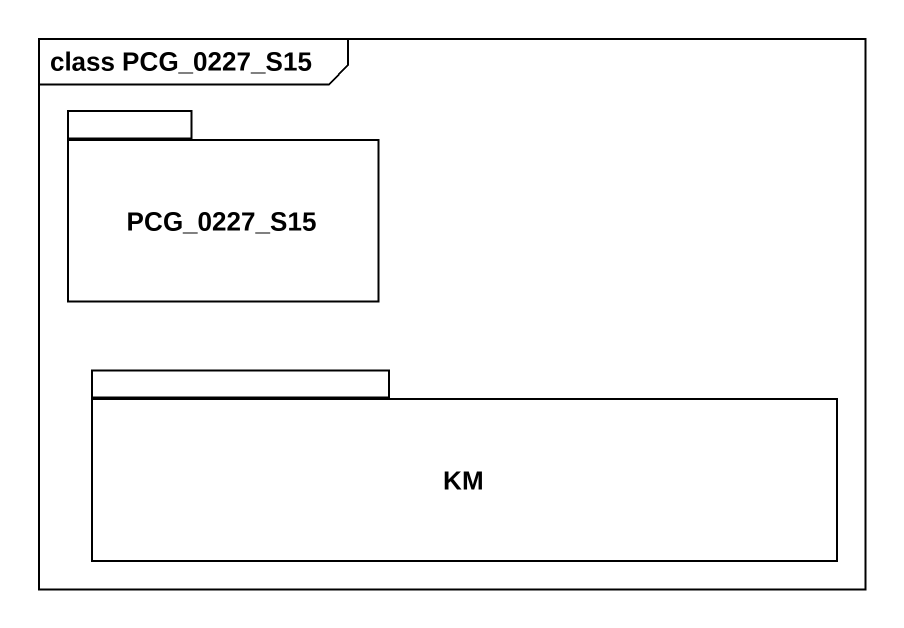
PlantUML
@startuml
mainframe class PCG_0227_S15
package PCG_0227_S15 {
}
package KM {
}
@enduml
